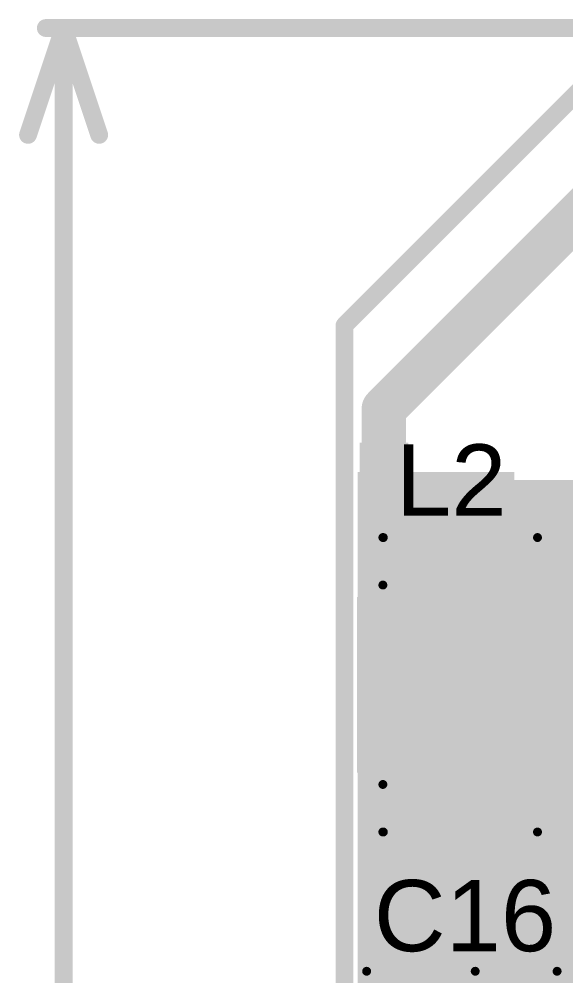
# Model space of a CAD drawing. Header units: millimetres. Extents: x -0.39 to 1.43, y -0.39 to 1.45.
# Drawn here: x -0.386 to -0.079, y 0.917 to 1.454 of the extents above; entities that cross this region are included whole.
import ezdxf

# ---------------------------------------------------------------- set-up
doc = ezdxf.new("R2010")
doc.units = ezdxf.units.MM
doc.header["$MEASUREMENT"] = 0
for name, color, linetype in [('BottomLayer', 5, 'Continuous'), ('BottomSolder', 6, 'Continuous'), ('Mechanical1', 6, 'Continuous'), ('Mechanical2', 216, 'Continuous'), ('TopLayer', 1, 'Continuous'), ('TopOverlay', 2, 'Continuous'), ('TopPaste', 8, 'Continuous'), ('TopSolder', 216, 'Continuous'), ('ViaHoleLayer', 16, 'Continuous')]:
    doc.layers.add(name, color=color, linetype=linetype)
doc.styles.add('Arial', font='', dxfattribs={"height": 0.2})
doc.styles.get('Arial').set_extended_font_data('Arial')

# ---------------------------------------------------------------- blocks, each defined once
blk = doc.blocks.new('C___1210_46')
at = {"layer": 'TopLayer'}
for points in [[(-0.08, 0.055), (-0.02, 0.055), (-0.02, -0.055), (-0.08, -0.055)], [(0.02, 0.055), (0.08, 0.055), (0.08, -0.055), (0.02, -0.055)]]:
    blk.add_hatch(color=1, dxfattribs=at).paths.add_polyline_path(points)
at = {"layer": 'TopPaste'}
for points in [[(-0.08, 0.055), (-0.02, 0.055), (-0.02, -0.055), (-0.08, -0.055)], [(0.02, 0.055), (0.08, 0.055), (0.08, -0.055), (0.02, -0.055)]]:
    blk.add_hatch(color=8, dxfattribs=at).paths.add_polyline_path(points)
at = {"layer": 'TopSolder'}
for points in [[(-0.084, 0.059), (-0.016, 0.059), (-0.016, -0.059), (-0.084, -0.059)], [(0.016, 0.059), (0.084, 0.059), (0.084, -0.059), (0.016, -0.059)]]:
    blk.add_hatch(color=216, dxfattribs=at).paths.add_polyline_path(points)
at = {"layer": 'TopOverlay', "const_width": 0.005}
for points in [[(-0.023, 0.059), (-0.084, 0.059)], [(-0.084, 0.059), (-0.084, -0.059)], [(0.084, 0.059), (0.023, 0.059)], [(0.084, 0.059), (0.084, -0.059)], [(-0.023, -0.059), (-0.084, -0.059)], [(0.084, -0.059), (0.023, -0.059)]]:
    blk.add_lwpolyline(points, dxfattribs=at)
at = {"layer": 'TopOverlay', "const_width": 0.0025}
for points in [[(-0.08525, 0.059, 1), (-0.08275, 0.059, 1)], [(-0.08525, 0.059, 1), (-0.08275, 0.059, 1)], [(-0.02425, 0.059, 1), (-0.02175, 0.059, 1)], [(0.02175, 0.059, 1), (0.02425, 0.059, 1)], [(0.08275, 0.059, 1), (0.08525, 0.059, 1)], [(0.08275, 0.059, 1), (0.08525, 0.059, 1)], [(-0.08525, -0.059, 1), (-0.08275, -0.059, 1)], [(-0.08525, -0.059, 1), (-0.08275, -0.059, 1)], [(-0.02425, -0.059, 1), (-0.02175, -0.059, 1)], [(0.02175, -0.059, 1), (0.02425, -0.059, 1)], [(0.08275, -0.059, 1), (0.08525, -0.059, 1)], [(0.08275, -0.059, 1), (0.08525, -0.059, 1)]]:
    blk.add_lwpolyline(points, format="xyb", close=True, dxfattribs=at)
blk = doc.blocks.new('PSPMAA0412_1R0M_ANP__67')
at = {"layer": 'TopLayer'}
for points in [[(-0.09744, 0.04528), (-0.04232, 0.04528), (-0.04232, -0.04528), (-0.09744, -0.04528)], [(0.04232, 0.04528), (0.09744, 0.04528), (0.09744, -0.04528), (0.04232, -0.04528)]]:
    blk.add_hatch(color=1, dxfattribs=at).paths.add_polyline_path(points)
at = {"layer": 'TopPaste'}
for points in [[(-0.09744, 0.04528), (-0.04232, 0.04528), (-0.04232, -0.04528), (-0.09744, -0.04528)], [(0.04232, 0.04528), (0.09744, 0.04528), (0.09744, -0.04528), (0.04232, -0.04528)]]:
    blk.add_hatch(color=8, dxfattribs=at).paths.add_polyline_path(points)
at = {"layer": 'TopSolder'}
for points in [[(-0.10144, 0.04928), (-0.03832, 0.04928), (-0.03832, -0.04928), (-0.10144, -0.04928)], [(0.03832, 0.04928), (0.10144, 0.04928), (0.10144, -0.04928), (0.03832, -0.04928)]]:
    blk.add_hatch(color=216, dxfattribs=at).paths.add_polyline_path(points)
at = {"layer": 'TopOverlay', "const_width": 0.005}
for points in [[(-0.08688, 0.08268), (-0.08688, 0.056)], [(0, 0.08268), (-0.08661, 0.08268)], [(0.08661, 0.08268), (0, 0.08268)], [(0.08688, 0.08268), (0.08688, 0.056)], [(-0.08688, -0.056), (-0.08688, -0.08268)], [(0.08688, -0.056), (0.08688, -0.08268)], [(0, -0.08268), (-0.08661, -0.08268)], [(0.08661, -0.08268), (0, -0.08268)]]:
    blk.add_lwpolyline(points, dxfattribs=at)
at = {"layer": 'TopOverlay', "const_width": 0.0025}
for points in [[(-0.08813, 0.08268, 1), (-0.08563, 0.08268, 1)], [(-0.08786, 0.08268, 1), (-0.08536, 0.08268, 1)], [(-0.00125, 0.08268, 1), (0.00125, 0.08268, 1)], [(-0.00125, 0.08268, 1), (0.00125, 0.08268, 1)], [(0.08536, 0.08268, 1), (0.08786, 0.08268, 1)], [(0.08563, 0.08268, 1), (0.08813, 0.08268, 1)], [(-0.08813, 0.056, 1), (-0.08563, 0.056, 1)], [(0.08563, 0.056, 1), (0.08813, 0.056, 1)], [(-0.08813, -0.056, 1), (-0.08563, -0.056, 1)], [(0.08563, -0.056, 1), (0.08813, -0.056, 1)], [(-0.08813, -0.08268, 1), (-0.08563, -0.08268, 1)], [(-0.08786, -0.08268, 1), (-0.08536, -0.08268, 1)], [(-0.00125, -0.08268, 1), (0.00125, -0.08268, 1)], [(-0.00125, -0.08268, 1), (0.00125, -0.08268, 1)], [(0.08536, -0.08268, 1), (0.08786, -0.08268, 1)], [(0.08563, -0.08268, 1), (0.08813, -0.08268, 1)]]:
    blk.add_lwpolyline(points, format="xyb", close=True, dxfattribs=at)

msp = doc.modelspace()

# ---------------------------------------------------------------- hatches: boundary and pattern name
at = {"layer": 'BottomLayer'}
for points in [[(-0.19475, 0.66951), (-0.1674, 0.66951), (-0.1674, 1.216), (-0.19475, 1.216)], [(-0.15763, 0.692), (-0.05475, 0.692), (-0.05475, 1.195), (-0.15763, 1.195)]]:
    msp.add_hatch(color=5, dxfattribs=at).paths.add_polyline_path(points)
h = msp.add_hatch(color=5, dxfattribs=at)
edge = h.paths.add_edge_path()
edge.add_arc((-0.146, 1.179), 0.01181, 0, 360)
h = msp.add_hatch(color=5, dxfattribs=at)
edge = h.paths.add_edge_path()
edge.add_arc((-0.118, 1.179), 0.01181, 0, 360)
h = msp.add_hatch(color=5, dxfattribs=at)
edge = h.paths.add_edge_path()
edge.add_arc((-0.147, 1.14744), 0.01181, 0, 360)
h = msp.add_hatch(color=5, dxfattribs=at)
edge = h.paths.add_edge_path()
edge.add_arc((-0.119, 1.14744), 0.01181, 0, 360)
h = msp.add_hatch(color=5, dxfattribs=at)
edge = h.paths.add_edge_path()
edge.add_arc((-0.123, 0.985), 0.01181, 0, 360)
h = msp.add_hatch(color=5, dxfattribs=at)
edge = h.paths.add_edge_path()
edge.add_arc((-0.123, 0.95938), 0.01181, 0, 360)
h = msp.add_hatch(color=5, dxfattribs=at)
edge = h.paths.add_edge_path()
edge.add_arc((-0.123, 0.93375), 0.01181, 0, 360)
at = {"layer": 'BottomSolder'}
h = msp.add_hatch(color=6, dxfattribs=at)
edge = h.paths.add_edge_path()
edge.add_arc((-0.146, 1.179), 0.01581, 0, 360)
h = msp.add_hatch(color=6, dxfattribs=at)
edge = h.paths.add_edge_path()
edge.add_arc((-0.118, 1.179), 0.01581, 0, 360)
h = msp.add_hatch(color=6, dxfattribs=at)
edge = h.paths.add_edge_path()
edge.add_arc((-0.147, 1.14744), 0.01581, 0, 360)
h = msp.add_hatch(color=6, dxfattribs=at)
edge = h.paths.add_edge_path()
edge.add_arc((-0.119, 1.14744), 0.01581, 0, 360)
h = msp.add_hatch(color=6, dxfattribs=at)
edge = h.paths.add_edge_path()
edge.add_arc((-0.123, 0.985), 0.01581, 0, 360)
h = msp.add_hatch(color=6, dxfattribs=at)
edge = h.paths.add_edge_path()
edge.add_arc((-0.123, 0.95938), 0.01581, 0, 360)
h = msp.add_hatch(color=6, dxfattribs=at)
edge = h.paths.add_edge_path()
edge.add_arc((-0.123, 0.93375), 0.01581, 0, 360)
at = {"layer": 'TopLayer'}
for points in [[(-0.19575, 0.58231), (-0.10775, 0.58231), (-0.10775, 1.19955), (-0.19575, 1.19955)], [(-0.093, 0.92269), (0.09482, 0.92269), (0.09482, 1.14244), (-0.093, 1.14244)]]:
    msp.add_hatch(color=1, dxfattribs=at).paths.add_polyline_path(points)
h = msp.add_hatch(color=1, dxfattribs=at)
edge = h.paths.add_edge_path()
edge.add_arc((-0.146, 1.179), 0.01181, 0, 360)
h = msp.add_hatch(color=1, dxfattribs=at)
edge = h.paths.add_edge_path()
edge.add_arc((-0.118, 1.179), 0.01181, 0, 360)
h = msp.add_hatch(color=1, dxfattribs=at)
edge = h.paths.add_edge_path()
edge.add_arc((-0.147, 1.14744), 0.01181, 0, 360)
h = msp.add_hatch(color=1, dxfattribs=at)
edge = h.paths.add_edge_path()
edge.add_arc((-0.119, 1.14744), 0.01181, 0, 360)
h = msp.add_hatch(color=1, dxfattribs=at)
edge = h.paths.add_edge_path()
edge.add_arc((-0.123, 0.985), 0.01181, 0, 360)
h = msp.add_hatch(color=1, dxfattribs=at)
edge = h.paths.add_edge_path()
edge.add_arc((-0.123, 0.95938), 0.01181, 0, 360)
h = msp.add_hatch(color=1, dxfattribs=at)
edge = h.paths.add_edge_path()
edge.add_arc((-0.123, 0.93375), 0.01181, 0, 360)
at = {"layer": 'TopSolder'}
h = msp.add_hatch(color=216, dxfattribs=at)
edge = h.paths.add_edge_path()
edge.add_arc((-0.146, 1.179), 0.01581, 0, 360)
h = msp.add_hatch(color=216, dxfattribs=at)
edge = h.paths.add_edge_path()
edge.add_arc((-0.118, 1.179), 0.01581, 0, 360)
h = msp.add_hatch(color=216, dxfattribs=at)
edge = h.paths.add_edge_path()
edge.add_arc((-0.147, 1.14744), 0.01581, 0, 360)
h = msp.add_hatch(color=216, dxfattribs=at)
edge = h.paths.add_edge_path()
edge.add_arc((-0.119, 1.14744), 0.01581, 0, 360)
h = msp.add_hatch(color=216, dxfattribs=at)
edge = h.paths.add_edge_path()
edge.add_arc((-0.123, 0.985), 0.01581, 0, 360)
h = msp.add_hatch(color=216, dxfattribs=at)
edge = h.paths.add_edge_path()
edge.add_arc((-0.123, 0.95938), 0.01581, 0, 360)
h = msp.add_hatch(color=216, dxfattribs=at)
edge = h.paths.add_edge_path()
edge.add_arc((-0.123, 0.93375), 0.01581, 0, 360)
at = {"layer": 'ViaHoleLayer'}
h = msp.add_hatch(color=16, dxfattribs=at)
edge = h.paths.add_edge_path()
edge.add_arc((-0.146, 1.179), 0.00591, 0, 360)
h = msp.add_hatch(color=16, dxfattribs=at)
edge = h.paths.add_edge_path()
edge.add_arc((-0.118, 1.179), 0.00591, 0, 360)
h = msp.add_hatch(color=16, dxfattribs=at)
edge = h.paths.add_edge_path()
edge.add_arc((-0.147, 1.14744), 0.00591, 0, 360)
h = msp.add_hatch(color=16, dxfattribs=at)
edge = h.paths.add_edge_path()
edge.add_arc((-0.119, 1.14744), 0.00591, 0, 360)
h = msp.add_hatch(color=16, dxfattribs=at)
edge = h.paths.add_edge_path()
edge.add_arc((-0.123, 0.985), 0.00591, 0, 360)
h = msp.add_hatch(color=16, dxfattribs=at)
edge = h.paths.add_edge_path()
edge.add_arc((-0.123, 0.95938), 0.00591, 0, 360)
h = msp.add_hatch(color=16, dxfattribs=at)
edge = h.paths.add_edge_path()
edge.add_arc((-0.123, 0.93375), 0.00591, 0, 360)

# ---------------------------------------------------------------- linework, layer by layer
at = {"layer": 'BottomLayer', "const_width": 0.025}
for points in [[(-0.18108, 1.23492), (-0.03, 1.386)], [(-0.18108, 0.94275), (-0.18108, 1.23492)]]:
    msp.add_lwpolyline(points, dxfattribs=at)
at = {"layer": 'BottomLayer', "const_width": 0.0125}
for points in [[(-0.18733, 1.23492, 1), (-0.17483, 1.23492, 1)], [(-0.18733, 1.23492, 1), (-0.17483, 1.23492, 1)], [(-0.18733, 0.94275, 1), (-0.17483, 0.94275, 1)]]:
    msp.add_lwpolyline(points, format="xyb", close=True, dxfattribs=at)
at = {"layer": 'Mechanical1', "const_width": 0.01}
for points in [[(-0.38101, 1.38882), (-0.36101, 1.44882)], [(-0.37101, 1.44882), (-0.05119, 1.44882)], [(-0.36101, 1.44882), (-0.34101, 1.38882)], [(-0.36101, 0.89196), (-0.36101, 1.44882)]]:
    msp.add_lwpolyline(points, dxfattribs=at)
at = {"layer": 'Mechanical1', "const_width": 0.005}
for points in [[(-0.37351, 1.44882, 1), (-0.36851, 1.44882, 1)], [(-0.36351, 1.44882, 1), (-0.35851, 1.44882, 1)], [(-0.36351, 1.44882, 1), (-0.35851, 1.44882, 1)], [(-0.36351, 1.44882, 1), (-0.35851, 1.44882, 1)], [(-0.38351, 1.38882, 1), (-0.37851, 1.38882, 1)], [(-0.34351, 1.38882, 1), (-0.33851, 1.38882, 1)]]:
    msp.add_lwpolyline(points, format="xyb", close=True, dxfattribs=at)
at = {"layer": 'Mechanical2', "const_width": 0.01}
for points in [[(-0.20319, 1.28182), (-0.03619, 1.44882)], [(-0.20319, 1.28182), (-0.20319, -0.04335)], [(-0.20319, 1.28182), (-0.20319, -0.04335)]]:
    msp.add_lwpolyline(points, dxfattribs=at)
at = {"layer": 'Mechanical2', "const_width": 0.005}
msp.add_lwpolyline([(-0.20569, 1.28182, 1), (-0.20069, 1.28182, 1)], format="xyb", close=True, dxfattribs=at)
msp.add_lwpolyline([(-0.20569, 1.28182, 1), (-0.20069, 1.28182, 1)], format="xyb", close=True, dxfattribs=at)
msp.add_lwpolyline([(-0.20569, 1.28182, 1), (-0.20069, 1.28182, 1)], format="xyb", close=True, dxfattribs=at)

# ---------------------------------------------------------------- block references
at = {"rotation": 180}
for name, p in [('PSPMAA0412_1R0M_ANP__67', (-0.09476, 1.08)), ('C___1210_46', (-0.10675, 0.8601))]:
    msp.add_blockref(name, p, dxfattribs=at)

# ---------------------------------------------------------------- texts
at = {"layer": 'TopOverlay', "style": 'Arial'}
for s, p in [('L2', (-0.17432, 1.17501)), ('C16', (-0.18674, 0.93036))]:
    msp.add_text(s, height=0.04, dxfattribs=at).set_placement(p)

doc.saveas('drawing.dxf')
